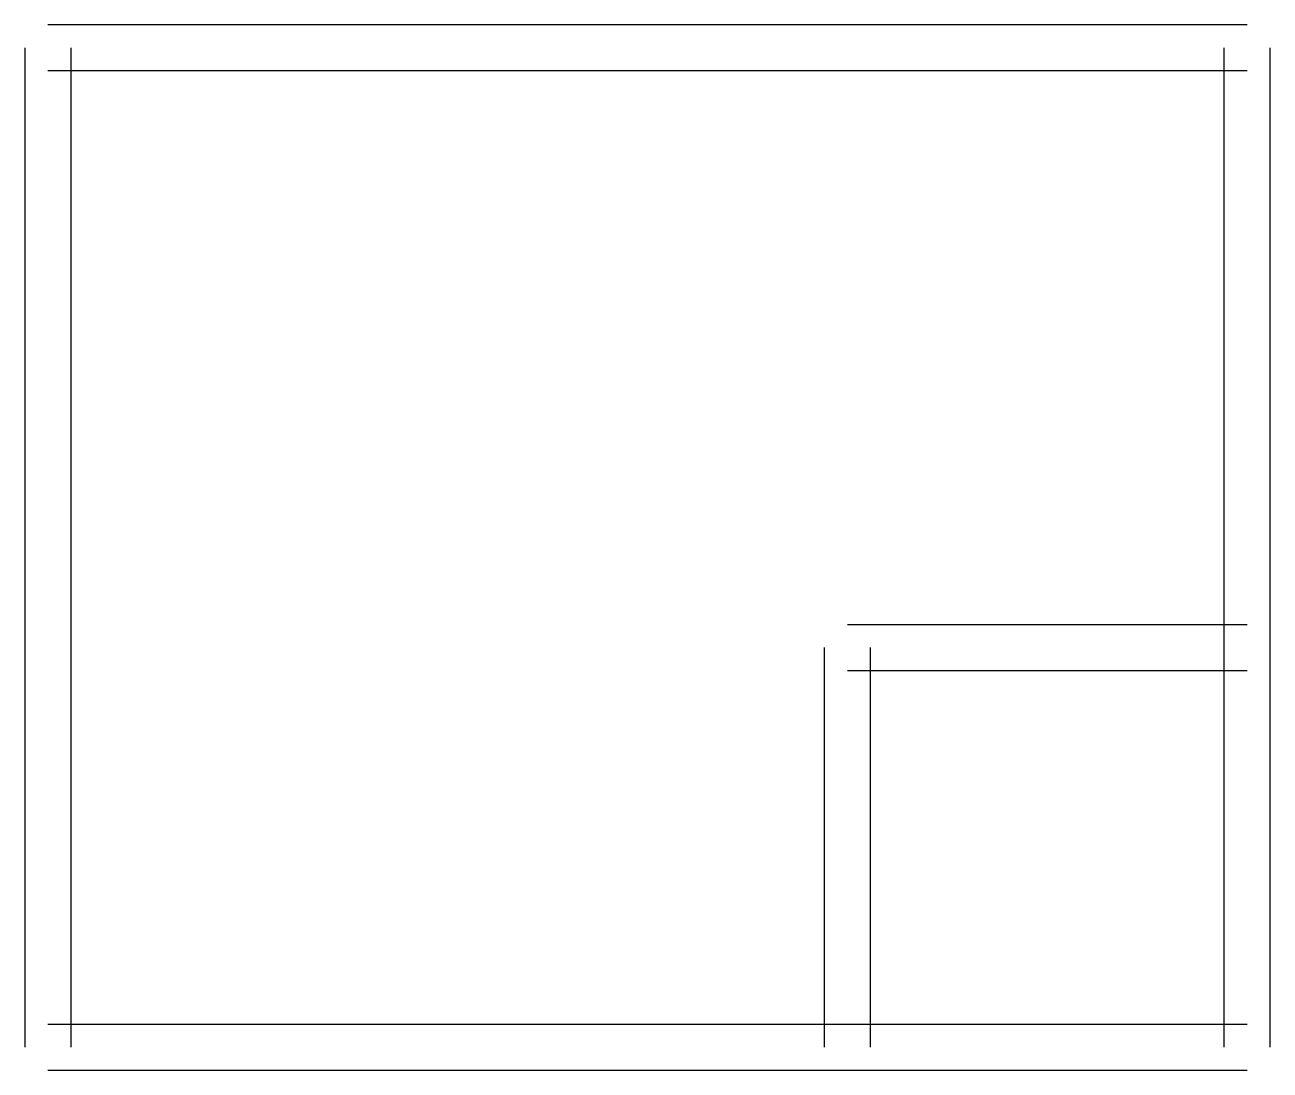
# Model space of a CAD drawing. Header units: metres. Extents: x -115 to 6115, y -115 to 5115.
import ezdxf

# ---------------------------------------------------------------- set-up
doc = ezdxf.new("R2010")
doc.units = ezdxf.units.M

msp = doc.modelspace()

# ---------------------------------------------------------------- linework, layer by layer
at = {"layer": 'WALL'}
for p, q in [((6000, 5115), (0, 5115)), ((-115, 5000), (-115, 0)), ((115, 5000), (115, 0)), ((5885, 0), (5885, 5000)), ((6115, 0), (6115, 5000)), ((6000, 4885), (0, 4885)), ((4000, 2115), (6000, 2115)), ((3885, 0), (3885, 2000)), ((4115, 0), (4115, 2000)), ((4000, 1885), (6000, 1885)), ((0, 115), (6000, 115)), ((0, -115), (6000, -115))]:
    msp.add_line(p, q, dxfattribs=at)

doc.saveas('drawing.dxf')
